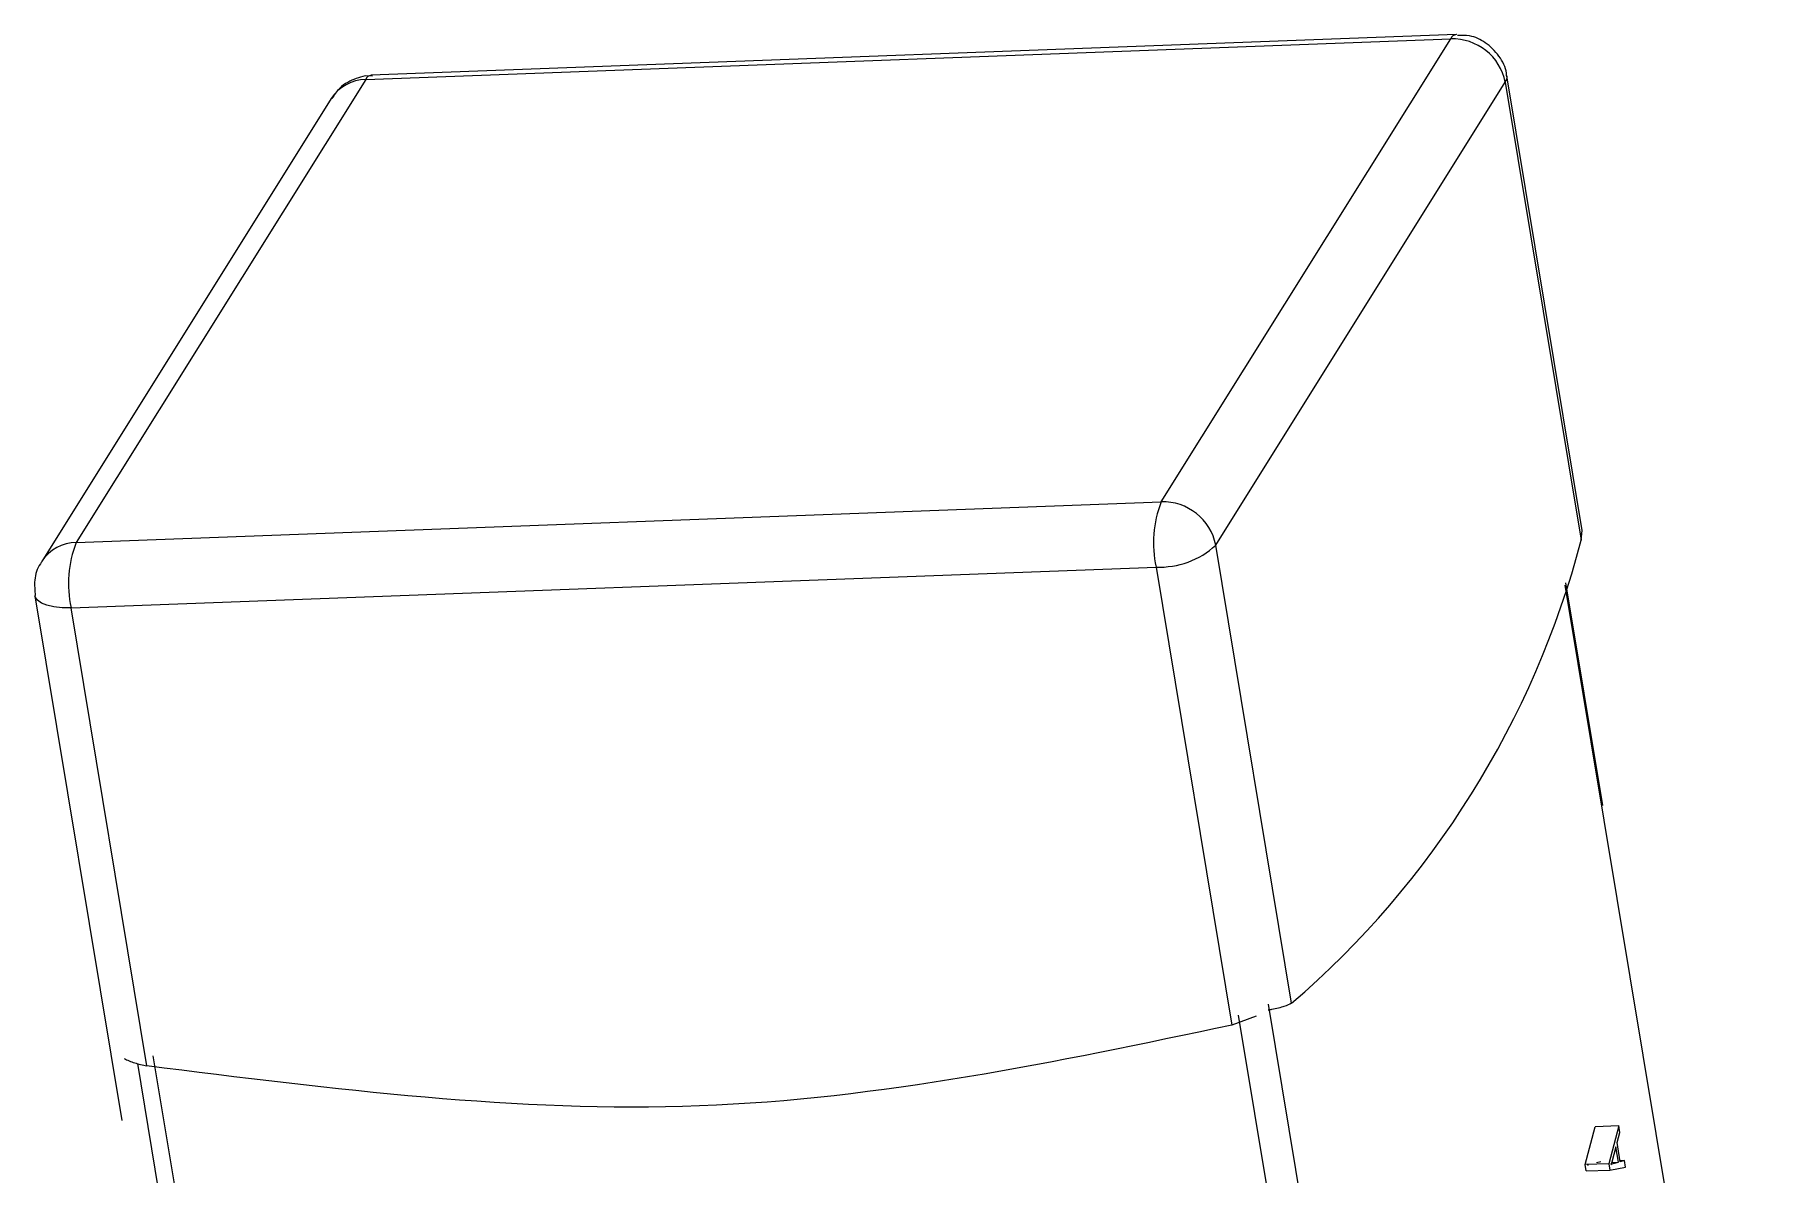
# Model space of a CAD drawing. Header units: millimetres. Extents: x -294 to 2792, y 5 to 1659.
# Drawn here: x 714.9647 to 715.1048, y 559.1421 to 559.2343 of the extents above; entities that cross this region are included whole.
import ezdxf

# ---------------------------------------------------------------- set-up
doc = ezdxf.new("R2010")
doc.units = ezdxf.units.MM
doc.layers.get('0').update_dxf_attribs({"lineweight": 18})

msp = doc.modelspace()

# ---------------------------------------------------------------- linework, layer by layer
at = {"color": 7, "linetype": 'Continuous', "lineweight": 25}
for p, q in [((714.991527338628, 559.2307088995761), (715.0793938703721, 559.234001296482)), ((715.0798490354805, 559.2343482411001), (714.9919825037364, 559.2310558441942)), ((715.0559442931497, 559.196523421328), (715.0793938703721, 559.234001296482)), ((714.991527338628, 559.2307088995761), (714.9680777614055, 559.1932310244222)), ((714.9920699014323, 559.2309842624411), (714.9914782960228, 559.23100482524)), ((715.0603695188662, 559.1930163187508), (715.0838190960886, 559.2304941939047)), ((715.0838190960886, 559.2304941939047), (715.0899650205923, 559.1934093615324)), ((715.0900448192883, 559.1941983272608), (715.0839449880325, 559.2310050305462)), ((714.9887413409816, 559.2291803302826), (714.9652917637592, 559.1917024551287)), ((714.9680777614055, 559.1932310244222), (715.0559442931497, 559.196523421328)), ((715.0899650205923, 559.1934093615324), (715.0900309587308, 559.1941968452736)), ((715.0665154433699, 559.1559314863784), (715.0603695188662, 559.1930163187508)), ((714.9676631562976, 559.1879513013206), (715.0555296880417, 559.1912436982263)), ((715.0555296880417, 559.1912436982263), (715.0616756125452, 559.154158865854)), ((715.0917082217143, 559.1719285604074), (715.0887171929463, 559.1899765856341)), ((714.9647365272007, 559.1889267898205), (714.9717780339304, 559.1464379670942)), ((715.0886440960863, 559.1897824183065), (715.1048002325268, 559.0922954395238)), ((714.9738090808012, 559.1508664689482), (714.9676631562976, 559.1879513013206)), ((715.063649218299, 559.1548900156237), (715.0616756125452, 559.154158865854)), ((715.0621853859631, 559.1549736022705), (715.0789307398921, 559.0539312541076)), ((715.0646053013754, 559.1558599125326), (715.0813506553045, 559.0548175643697)), ((714.9730406554507, 559.1510519512406), (714.9897202266349, 559.0504065396284)), ((714.9910642081481, 559.0506388572016), (714.9743188542192, 559.1516812053648)), ((715.0902868302439, 559.1428690531054), (715.0910892904617, 559.1459398145112)), ((715.0929994324562, 559.146011388357), (715.0910892904617, 559.1459398145112)), ((715.0929994324562, 559.1460113883569), (715.0921969722384, 559.1429406269511)), ((715.0928663471132, 559.1446501306805), (715.0930871769727, 559.1454819333193)), ((715.0930871769727, 559.1454819333193), (715.0929994324562, 559.146011388357)), ((715.092773738789, 559.1443148955634), (715.0924357492075, 559.1430654130854)), ((715.0929802057249, 559.1430690631901), (715.092773738789, 559.1443148955634)), ((715.0931225044922, 559.1431044635547), (715.092866347113, 559.1446501306805)), ((715.0921969722384, 559.1429406269511), (715.0902868302439, 559.1428690531054)), ((715.0903717442923, 559.1423566772626), (715.0902868302439, 559.1428690531054)), ((715.0903717442923, 559.1423566772623), (715.0922818862866, 559.1424282511083)), ((715.0905471502217, 559.1428638475907), (715.0904644707248, 559.142808516993)), ((715.0912123624977, 559.1430328897088), (715.0915550597415, 559.1431293381287)), ((715.0921969722384, 559.1429406269511), (715.0922818862869, 559.1424282511084)), ((715.0922818862866, 559.1424282511083), (715.0935529462527, 559.1426714569369)), ((715.0924357492075, 559.1430654130854), (715.0923746127194, 559.1428800908387)), ((715.0923746127194, 559.1428800908387), (715.0924572922162, 559.1429354214365)), ((715.092392059533, 559.1429329771397), (715.0924572922162, 559.1429354214365)), ((715.0924301540365, 559.1430484525157), (715.0929802057249, 559.1430690631901)), ((715.0924572922162, 559.1429354214365), (715.0929802057249, 559.1430690631901)), ((715.093465201736, 559.1432009119746), (715.093108734075, 559.1431875549774)), ((715.0934652017361, 559.1432009119745), (715.0931225044922, 559.1431044635547)), ((715.0935529462527, 559.1426714569369), (715.093465201736, 559.1432009119746))]:
    msp.add_line(p, q, dxfattribs=at)
for points in [[(715.0839451886444, 559.2310038119665), (715.0839445941236, 559.2308093377414), (715.0838190960886, 559.2304941939047)], [(714.9676631562976, 559.1879513013206), (714.9669374461707, 559.1879546844549), (714.9662788052899, 559.1880205573044), (714.9657125448553, 559.1881463884125), (714.9652604259376, 559.18832734216), (714.9649398232132, 559.1885564645963), (714.9647630572651, 559.1888249506743), (714.964736326597, 559.1889280083512)]]:
    msp.add_lwpolyline(points, dxfattribs=at)
for centre, radius, start, end in [((715.0799115148421, 559.2337937761791), 0.0005576920955673581, 96.0527928568613, 158.1544715941157), ((715.0795377432556, 559.2296374305147), 0.004366237005433055, 11.31627394824531, 91.88830827725252), ((714.9915702776401, 559.2273274490304), 0.003381723163206475, 90.72752563273909, 146.776225334681), ((714.9920463647827, 559.2305000199158), 0.0005594808860431935, 96.55421971189607, 158.0779096742249), ((715.0646252580383, 559.1931855835743), 0.009300554406493416, 158.9682094727291, 192.051594904531), ((715.0560881660334, 559.192159555361), 0.004366237005210038, 11.31627393976096, 91.88830828187312), ((714.9681211439897, 559.189847797586), 0.003383504968735988, 90.73465448544111, 146.3996453290812), ((714.9767587263009, 559.1898931866681), 0.009300554412835695, 158.9682094853463, 192.0515948934562), ((715.0558068706387, 559.1979803662977), 0.006742368048148116, 267.6438738248676, 312.5873175451333), ((715.0179394392735, 559.2124001001807), 0.07448712988648216, 310.7031104257714, 345.2291827608352)]:
    msp.add_arc(centre, radius, start, end, dxfattribs=at)
for points, knots in [([(715.0839111649698, 559.2309998716781), (715.0839102882314, 559.2310723672713), (715.0839033100522, 559.2316493778097), (715.0833442761555, 559.2326745870381), (715.0823005933232, 559.2337250641677), (715.0810656578865, 559.23431269819), (715.0802690791066, 559.2342872722083), (715.0799365060235, 559.2342766568149)], [0, 0, 0, 0, 0.0002223554916019007, 0.001769782911611485, 0.003367398691963709, 0.004781718091974395, 0.005795422377863558, 0.005795422377863558, 0.005795422377863558, 0.005795422377863558]), ([(714.9914782960228, 559.23100482524), (714.9909915297904, 559.2308676724505), (714.9902488007987, 559.2306583987863), (714.989335522357, 559.2299847551177), (714.9889839131597, 559.2294767786271), (714.9887831859384, 559.2291867841951)], [0, 0, 0, 0, 0.001520036189322144, 0.00231933702705876, 0.00338269423199114, 0.00338269423199114, 0.00338269423199114, 0.00338269423199114]), ([(714.9653336087162, 559.1917089090413), (714.9652822462986, 559.1916465384134), (714.9649323979227, 559.191221709056), (714.9646475642467, 559.190232058761), (714.9647310014036, 559.1893485824196), (714.9647703490814, 559.1889319485881)], [0, 0, 0, 0, 0.0002472848638007778, 0.001684348440946726, 0.002966856549765827, 0.002966856549765827, 0.002966856549765827, 0.002966856549765827]), ([(715.0665154433699, 559.1559314863784), (715.066337427207, 559.1558426494319), (715.065981334463, 559.1556649453876), (715.0651966417137, 559.1554790350198), (715.0647008505043, 559.1553902151136), (715.0646053900372, 559.1553731135806)], [0, 0, 0, 0, 0.0008950936268738567, 0.001790491047299407, 0.002004002144909225, 0.002004002144909225, 0.002004002144909225, 0.002004002144909225])]:
    msp.add_open_spline(points, degree=3, knots=knots, dxfattribs=at)
for points in [[(715.0616756125452, 559.154158865854), (715.0474366432711, 559.1511636101764), (715.018958704723, 559.1451730988209), (714.9888589554419, 559.1489686789057), (714.9738090808012, 559.1508664689482)], [(714.9719624025661, 559.151454471026), (714.9722365584076, 559.1513290239458), (714.9727848700909, 559.1510781297852), (714.973467677231, 559.1509370225606), (714.9738090808012, 559.1508664689482)]]:
    msp.add_open_spline(points, degree=3, dxfattribs=at)

doc.saveas('drawing.dxf')
